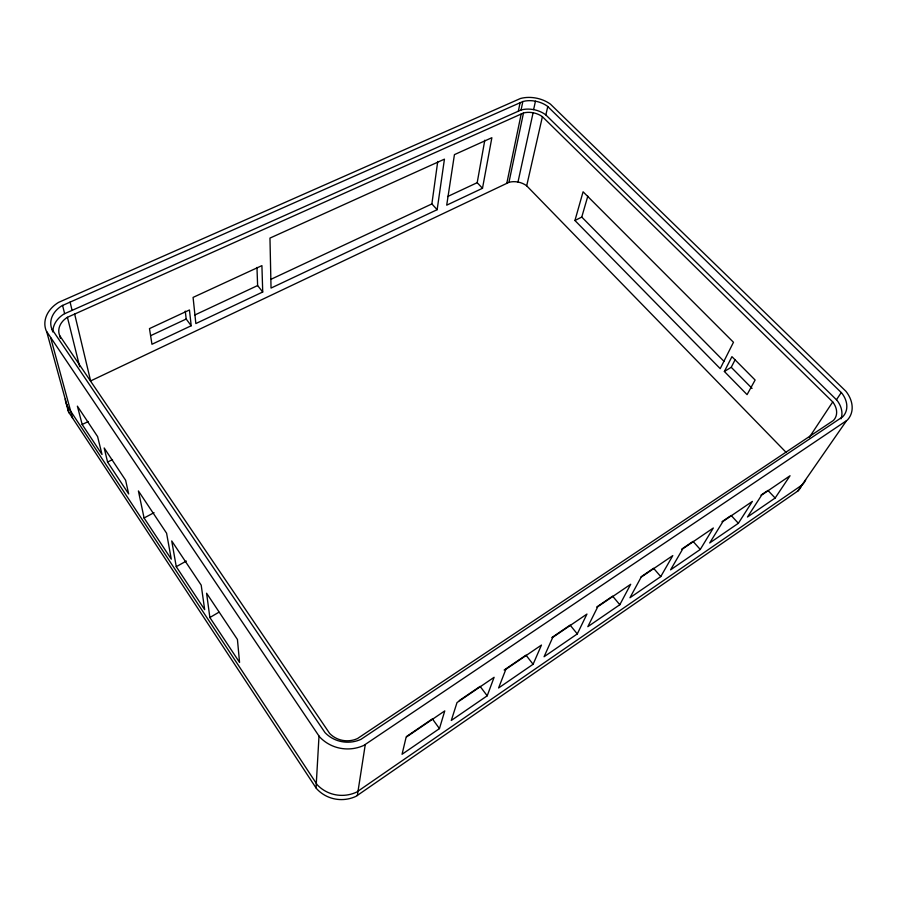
<?xml version="1.0" encoding="UTF-8"?>
<svg xmlns="http://www.w3.org/2000/svg" width="897" height="897" viewBox="0 0 897 897"><rect width="100%" height="100%" fill="white"/><g stroke="black" fill="none" stroke-linecap="round" stroke-linejoin="round"><path stroke-width="1.35" d="M801.963 484.829A28.951 22.447 29.5 0 1 798.263 490.726L356.042 796.323A34.142 33.57 -34.2 0 1 316.955 789.08L316.036 787.925L319.007 736.056L46.218 330.836A33.122 25.082 -8.6 0 1 58.54 302.401L520.417 98.513A26.618 18.254 11.9 0 1 550.433 104.142L845.927 391.283A31.765 23.468 27.8 0 1 847.228 420.188L363.801 745.429A37.966 36.788 -7.4 0 1 320.038 737.323L319.007 736.056M437.153 209.685L444.441 159.15L269.963 238.097L271.04 288.072L437.153 209.685L431.872 203.922L437.736 161.471M357.342 795.583L365.258 744.633M482.496 188.28L491.87 137.701L454.431 154.632L446.706 205.166L482.496 188.28L477.193 182.685L484.795 140.201M518.354 111.194L520.081 102.74M52.934 331.027A27 20.541 -8.8 0 1 64.023 313.972L521.09 109.972L522.839 101.529L525.664 100.935A21.898 15.014 11.9 0 1 547.383 106.205L841.722 392.998A26.125 19.308 27.8 0 1 842.732 416.769L360.975 739.341A31.238 30.263 -7.4 0 1 325.062 732.681L51.891 329.132A27.246 20.631 -8.6 0 1 61.96 305.72L522.839 101.529M506.794 183.369L521.191 114.02M74.653 314.062L90.619 380.933L508.958 182.338L523.489 112.988L525.463 112.574A17.054 11.762 11.9 0 1 542.405 116.688L832.73 401.923A20.317 15.081 28 0 1 833.414 420.469L357.432 738.59A24.241 23.535 -8.7 0 1 329.636 733.432L59.673 335.59A21.18 16.112 -8.8 0 1 67.432 317.291L523.489 112.988M533.614 109.625L535.453 101.193M517.984 182.035L533.098 112.753M786.209 452.469L526.685 185.814L542.405 116.688M841.027 418.821A25.901 19.229 28 0 0 836.923 400.208L545.847 114.939L547.775 106.53M574.943 220.505L583.084 191.79L733.477 342.284L720.213 368.645L574.943 220.505L581.761 217.063L587.804 196.174M439.44 728.611L444.766 710.906L406.106 737.233L402.058 754.276L439.44 728.611L432.399 718.878L406.375 736.605M487.206 695.803L494.101 677.302L457.022 702.564L451.292 720.459L487.206 695.803L480.108 686.396L459.286 700.579M533.11 664.262L541.463 645.055L505.863 669.297L498.597 687.977L533.11 664.262L525.99 655.158L504.148 670.037M577.287 633.921L586.952 614.064L552.754 637.363L544.075 656.739L577.287 633.921L570.122 625.108L551.812 637.576M724.372 371.481L731.93 356.658L755.117 380.036L747.078 394.624L724.372 371.481L731.234 367.288L735.058 359.854M619.805 604.724L630.703 584.272L597.817 606.675L587.827 626.678L619.805 604.724L612.629 596.169L596.651 607.045M660.764 576.58L672.795 555.602L641.142 577.163L629.963 597.738L660.764 576.58L653.577 568.283L641.03 576.827M700.265 549.457L713.328 527.997L682.852 548.762L670.564 569.853L700.265 549.457L693.056 541.407L681.642 549.177M738.366 523.287L752.381 501.401L723.016 521.404L709.706 542.965L738.366 523.287L731.156 515.461M809.206 437.523L832.73 401.923M836.497 399.714L841.285 392.505M775.143 498.026L790.044 475.746L761.721 495.043L747.47 517.02L775.143 498.026L767.933 490.424M797.511 491.377L846.42 420.872M721.984 521.706L730.012 516.246M761.015 495.133L766.778 491.208M209.864 617.517L206.59 593.231L237.436 639.494L239.555 662.423L209.864 617.517L218.89 612.236M176.261 566.68L171.731 540.936L201.197 585.147L204.673 609.657L176.261 566.68L186.318 561.062M144.069 517.995L138.407 490.939L166.584 533.21L171.282 559.156L144.069 517.995L154.026 512.669M107.584 462.067L104.175 447.962L125.614 480.243L128.675 493.955L107.584 462.067L112.517 459.567M82.188 424.505L77.377 406.15L97.605 436.604L102.023 454.51L82.188 424.505L88.298 421.523M191.207 325.746L151.963 344.269L149.474 328.605L189.446 309.992L191.207 325.746L186.195 319.029L185.264 311.113M262.72 291.996L195.849 323.559L193.079 297.4L261.913 265.624L262.72 291.996L257.618 285.56L256.968 267.452M150.797 335.613L186.195 319.029M194.615 315.082L257.618 285.56M270.995 279.292L431.872 203.922M447.592 196.555L477.193 182.685M508.958 182.338L510.819 181.912A15.978 11.549 12 0 1 526.685 185.814M521.09 109.972L523.893 109.378A21.741 14.991 11.9 0 1 545.454 114.614L545.847 114.939M731.234 367.288L752.056 388.39M581.761 217.063L724.126 361.48M67.197 404.637A30.094 23.838 -10.7 0 0 68.52 411.902L316.036 787.925M46.734 331.834L69.002 412.844M50.636 337.631L72.612 418.316M52.149 329.625L52.777 331.957M59.673 335.59L60.379 338.281M62.566 305.395L64.629 313.658M67.432 317.291L79.676 366.716M70.078 302.065L72.074 310.34M65.324 398.986A30.352 23.95 -10.5 0 0 66.636 405.04L317.213 784.774A34.445 33.862 -30.7 0 0 356.681 792.085L802.423 484.739A29.186 22.537 29.4 0 0 805.685 479.895"/></g></svg>
